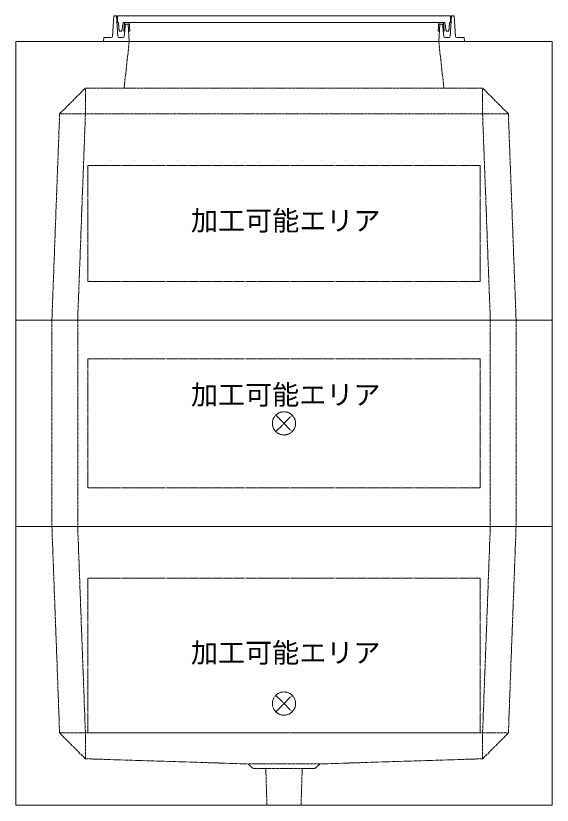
# Model space of a CAD drawing. Units: millimetres, scale not verified. Extents: x -3712 to 3712, y -2625 to 2625.
# Drawn here: x -558 to 482, y -1655 to -125 of the extents above; entities that cross this region are included whole.
import ezdxf
from ezdxf.enums import TextEntityAlignment as Align

# ---------------------------------------------------------------- set-up
doc = ezdxf.new("R2010")
doc.units = ezdxf.units.MM
doc.header["$LTSCALE"] = 10
doc.linetypes.add('LONG_DASHED1', pattern=[7, 6, -1])
doc.linetypes.add('LONG_DOUBLE_CHAIN', pattern=[21.8, 18, -1, 0.6, -0.6, 0.6, -1])
for name, color, linetype, lineweight in [('0-8_D-STR', 7, 'LONG_DASHED1', 9), ('0-A_D-STR-STR5', 1, 'LONG_DOUBLE_CHAIN', 9), ('0-B_D-STR-STR4', 134, 'Continuous', 9)]:
    doc.layers.add(name, color=color, linetype=linetype, lineweight=lineweight)
doc.styles.add('ＭＳ ゴシック', font='')
doc.styles.get('ＭＳ ゴシック').set_extended_font_data('MS Gothic')

# ---------------------------------------------------------------- blocks, each defined once
blk = doc.blocks.new('A$C094B5667')
at = {"layer": '0-8_D-STR', "linetype": 'Continuous'}
for p, q in [((-5200, 5400), (5200, 5400)), ((-5200, 0), (-5200, 5400)), ((5200, 5400), (5200, 0)), ((-5200, 0), (5200, 0))]:
    blk.add_line(p, q, dxfattribs=at)
at = {"layer": '0-8_D-STR'}
for p, q in [((-3000, 5400), (-3100, 4500)), ((3000, 5400), (3100, 4500)), ((-4350, 4000), (-3850, 4500)), ((3850, 4500), (-3850, 4500)), ((-3850, 4000), (-3850, 4500)), ((4350, 4000), (3850, 4500)), ((3850, 4000), (3850, 4500)), ((-4350, 4000), (-4500, 0)), ((4350, 4000), (-4350, 4000)), ((-3850, 4000), (-4000, 0)), ((3850, 4000), (4000, 0)), ((4350, 4000), (4500, 0))]:
    blk.add_line(p, q, dxfattribs=at)
at = {"layer": '0-A_D-STR-STR5'}
for p, q in [((-3800, 3000), (-3800, 750)), ((3800, 3000), (-3800, 3000))]:
    blk.add_line(p, q, dxfattribs=at)
blk.add_lwpolyline([(3800, 3000), (3800, 750), (-3800, 750)], dxfattribs=at)
blk = doc.blocks.new('A$C284D0AE2')
at = {"layer": '0-B_D-STR-STR4'}
for p, q in [((-3300, 500), (-3327.8, 98.6)), ((-3250, 500), (-3300, 500)), ((-3221.3, 98.6), (-3250, 500)), ((-3225, 500), (-3225, 370)), ((-3225, 370), (-3219.2, 370)), ((-3209.2, 360.9), (-3195, 200)), ((-3145, 200), (-3115, 370)), ((-3115, 370), (3115, 370)), ((-3090, 370), (-3106.2, 200.7)), ((-3070, 340), (-3098, 97.7)), ((-3000, 370), (-3090, 370)), ((-3020, 340), (-3070, 340)), ((-3000, 0), (-3020, 340)), ((-2991.8, 200.7), (-3000, 370)), ((3000, 370), (3090, 370)), ((3090, 370), (3106.2, 200.7)), ((-3195, 200), (-3145, 200)), ((-3106.2, 200.7), (-3086.1, 200.7)), ((-3011.8, 200.7), (-2991.8, 200.7)), ((3106.2, 200.7), (3086.1, 200.7)), ((-3490, 80), (-3500, 0)), ((-3500, 0), (3500, 0)), ((-3347.8, 80), (-3490, 80)), ((-3117.8, 80), (-3201.4, 80)), ((3117.8, 80), (3201.4, 80)), ((3347.8, 80), (3490, 80)), ((3490, 80), (3500, 0))]:
    blk.add_line(p, q, dxfattribs=at)
for points in [[(-3225, 500), (3225, 500), (3225, 370), (3219.2, 370)], [(3221.3, 98.6), (3250, 500), (3300, 500), (3327.8, 98.6)], [(3011.8, 200.7), (2991.8, 200.7), (3000, 370)], [(3000, 0), (3020, 340), (3070, 340), (3098, 97.7)], [(3209.2, 360.9), (3195, 200), (3145, 200), (3115, 370)]]:
    blk.add_lwpolyline(points, dxfattribs=at)
for centre, radius, start, end in [((-3219.2, 360), 10, 5.04245, 90), ((3219.2, 360), 10, 90, 174.95755), ((-3347.8, 100), 20, 270, 356.0372), ((-3201.4, 100), 20, 184.08562, 270), ((-3117.8, 100), 20, 270, 353.41806), ((3117.8, 100), 20, 186.58194, 270), ((3201.4, 100), 20, 270, 355.91438), ((3347.8, 100), 20, 183.9628, 270)]:
    blk.add_arc(centre, radius, start, end, dxfattribs=at)
blk = doc.blocks.new('A$C729C60C3')
at = {"layer": '0-8_D-STR', "linetype": 'Continuous'}
for p, q in [((5200, 0), (-5200, 0)), ((5200, -4000), (5200, 0))]:
    blk.add_line(p, q, dxfattribs=at)
at = {"layer": '0-8_D-STR'}
for p, q in [((-4500, 0), (-4500, -4000)), ((-4000, 0), (-4000, -4000)), ((4000, 0), (4000, -4000)), ((4500, 0), (4500, -4000))]:
    blk.add_line(p, q, dxfattribs=at)
at = {"layer": '0-8_D-STR', "linetype": 'Continuous'}
blk.add_lwpolyline([(5200, -4000), (-5200, -4000), (-5200, 0)], dxfattribs=at)
at = {"layer": '0-A_D-STR-STR5'}
for p, q in [((3800, -750), (3800, -3250)), ((3800, -3250), (-3800, -3250))]:
    blk.add_line(p, q, dxfattribs=at)
blk.add_lwpolyline([(3800, -750), (-3800, -750), (-3800, -3250)], dxfattribs=at)
blk = doc.blocks.new('A$C1C640AAB')
at = {"layer": '0-A_D-STR-STR5'}
for p, q in [((-159.1, -159.1), (159.1, 159.1)), ((-159.1, 159.1), (159.1, -159.1))]:
    blk.add_line(p, q, dxfattribs=at)
blk.add_circle((0, 0), 225, dxfattribs=at)
blk = doc.blocks.new('A$C13ec282e')
at = {"layer": '0-8_D-STR'}
blk.add_blockref('A$C729C60C3', (0, 0), dxfattribs=at)
at = {"layer": '0-A_D-STR-STR5'}
blk.add_blockref('A$C1C640AAB', (0, -2000), dxfattribs=at)
blk = doc.blocks.new('A$C04B4267E')
at = {"layer": '0-8_D-STR', "linetype": 'Continuous'}
for p, q in [((5200, 0), (-5200, 0)), ((-5200, -5400), (-5200, 0)), ((5200, -5400), (5200, 0)), ((5200, -5400), (-5200, -5400))]:
    blk.add_line(p, q, dxfattribs=at)
at = {"layer": '0-8_D-STR'}
for p, q in [((-4500, 0), (-4350, -4000)), ((-4000, 0), (-3850, -4000)), ((4000, 0), (3850, -4000)), ((4500, 0), (4350, -4000)), ((-3850, -4500), (-4350, -4000)), ((-4350, -4000), (4350, -4000)), ((-3850, -4500), (-3850, -4000)), ((3850, -4500), (4350, -4000)), ((3850, -4500), (3850, -4000)), ((-3850, -4500), (-700, -4600)), ((3850, -4500), (700, -4600)), ((-600, -4690), (-700, -4600)), ((700, -4600), (-700, -4600)), ((600, -4690), (-600, -4690)), ((-329.8, -5400), (-352.5, -4690)), ((329.8, -5400), (352.5, -4690)), ((600, -4690), (700, -4600))]:
    blk.add_line(p, q, dxfattribs=at)
at = {"layer": '0-A_D-STR-STR5'}
for p, q in [((-3800, -1000), (-3800, -4000)), ((3800, -1000), (-3800, -1000)), ((3800, -1000), (3800, -4000)), ((3800, -4000), (-3800, -4000))]:
    blk.add_line(p, q, dxfattribs=at)
blk = doc.blocks.new('A$C4787e61d')
at = {"layer": '0-8_D-STR'}
blk.add_blockref('A$C04B4267E', (0, 0), dxfattribs=at)
at = {"layer": '0-A_D-STR-STR5'}
blk.add_blockref('A$C1C640AAB', (0, -3430), dxfattribs=at)

msp = doc.modelspace()

# ---------------------------------------------------------------- block references
at = {"layer": '0-8_D-STR', "xscale": 0.1, "yscale": 0.1}
for name, p in [('A$C094B5667', (-37.5, -715)), ('A$C13ec282e', (-37.5, -715)), ('A$C4787e61d', (-37.5, -1115))]:
    msp.add_blockref(name, p, dxfattribs=at)
at = {"layer": '0-B_D-STR-STR4', "xscale": 0.1, "yscale": 0.1}
msp.add_blockref('A$C284D0AE2', (-37.5, -175), dxfattribs=at)

# ---------------------------------------------------------------- texts
at = {"layer": '0-A_D-STR-STR5', "style": 'ＭＳ ゴシック'}
for p in [(-217.98, -552.75), (-217.98, -890.25), (-217.98, -1390.25)]:
    msp.add_text('加工可能エリア', height=38.49, dxfattribs=at).set_placement(p, align=Align.BOTTOM_LEFT)

doc.saveas('drawing.dxf')
